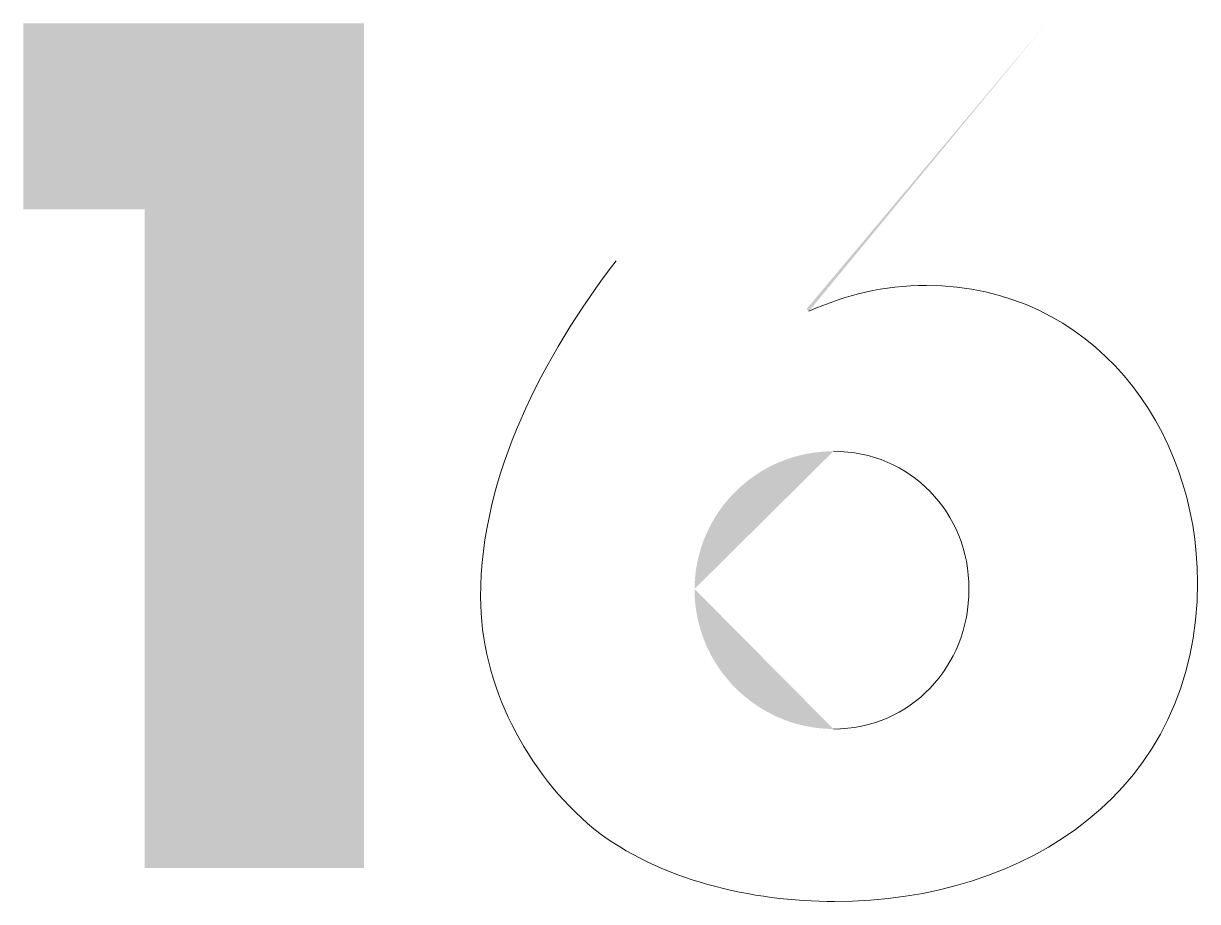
# Model space of a CAD drawing. Header units: metres. Extents: x -8.4 to 7.9, y -3.9 to 2.
# Drawn here: x 4.27705 to 4.32387, y -0.41961 to -0.38459 of the extents above; entities that cross this region are included whole.
import ezdxf

# ---------------------------------------------------------------- set-up
doc = ezdxf.new("R2010")
doc.units = ezdxf.units.M
doc.header["$MEASUREMENT"] = 0
doc.layers.add('PDF12_Geometry_Num_Penna__7', color=7, linetype='Continuous', lineweight=18)

msp = doc.modelspace()

# ---------------------------------------------------------------- hatches: boundary and pattern name
at = {"layer": 'PDF12_Geometry_Num_Penna__7', "linetype": 'Continuous', "lineweight": 18}
for points in [[(4.281874, -0.392003), (4.281874, -0.418274), (4.290631, -0.418274), (4.290631, -0.384587), (4.277047, -0.384587), (4.277047, -0.392003)], [(4.317839, -0.384587), (4.308278, -0.395977), (4.308367, -0.396068)], [(4.30935, -0.401654, 0.412857), (4.30381, -0.407146)], [(4.30381, -0.407146, 0.412784), (4.30935, -0.412732)]]:
    msp.add_hatch(color=7, dxfattribs=at).paths.add_polyline_path(points)

# ---------------------------------------------------------------- linework, layer by layer
at = {"layer": 'PDF12_Geometry_Num_Penna__7', "color": 7, "linetype": 'Continuous', "lineweight": 18}
for points in [[(4.295276, -0.40746), (4.295276, -0.402592), (4.297778, -0.397856), (4.300681, -0.394057)], [(4.308367, -0.396068), (4.309886, -0.395399), (4.311316, -0.395042), (4.313058, -0.395042)], [(4.313058, -0.395042), (4.31967, -0.395042), (4.32387, -0.400716), (4.32387, -0.406881)], [(4.314756, -0.407146), (4.314756, -0.404111), (4.312433, -0.401654), (4.30935, -0.401654)], [(4.32387, -0.406881), (4.32387, -0.415146), (4.317079, -0.419614), (4.309395, -0.419614)], [(4.30935, -0.412732), (4.312433, -0.412732), (4.314756, -0.410232), (4.314756, -0.407146)], [(4.299789, -0.416709), (4.297108, -0.414478), (4.295276, -0.410947), (4.295276, -0.40746)], [(4.309395, -0.419614), (4.306133, -0.419614), (4.30238, -0.418767), (4.299789, -0.416709)]]:
    msp.add_open_spline(points, degree=3, dxfattribs=at)

doc.saveas('drawing.dxf')
